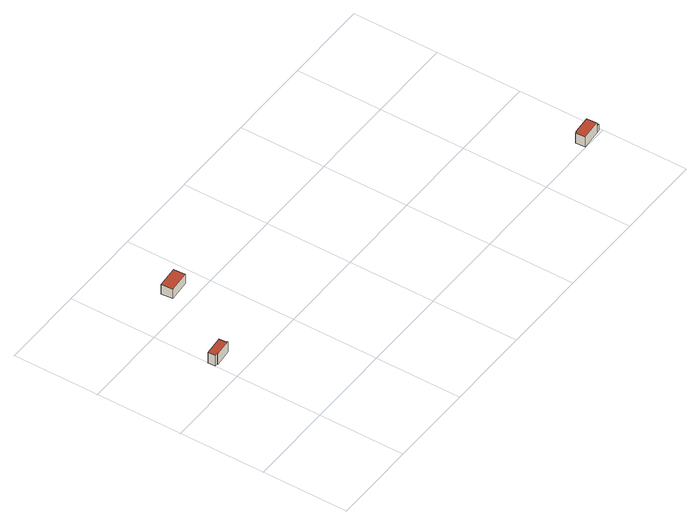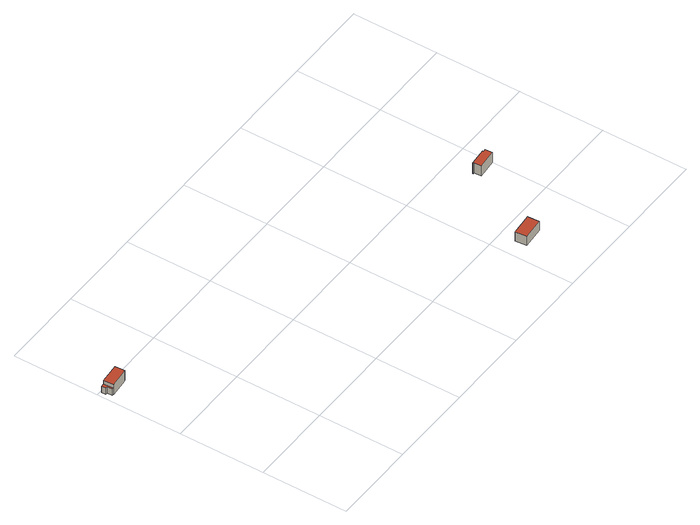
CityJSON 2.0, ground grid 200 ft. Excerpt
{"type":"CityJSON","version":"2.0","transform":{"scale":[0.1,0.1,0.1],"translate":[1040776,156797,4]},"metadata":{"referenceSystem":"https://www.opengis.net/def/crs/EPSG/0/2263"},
"CityObjects":{
"building1":{"type":"Building","attributes":{"name":"Bldg_1210012436","BIN":"4302476"},"geometry":[{"type":"MultiSurface","lod":"2","boundaries":[[[0,1,2,3,4,5,6,7]],[[8,9,10,11,12,13,14,15]],[[2,1,15,14]],[[3,2,14,13]],[[4,3,13,12]],[[5,4,12,11]],[[6,5,11,10]],[[7,6,10,9]],[[0,7,9,8]],[[1,0,8,15]]],"semantics":{"surfaces":[{"type":"RoofSurface","BIN":"4302476"},{"type":"GroundSurface"},{"type":"WallSurface"}],"values":[0,1,2,2,2,2,2,2,2,2]}}]},
"building2":{"type":"Building","attributes":{"name":"Bldg_1210016027","BIN":"4535808"},"geometry":[{"type":"MultiSurface","lod":"2","boundaries":[[[16,17,18,19]],[[20,21,22,23]],[[16,19,23,22]],[[17,16,22,21]],[[18,17,21,20]],[[19,18,20,23]]],"semantics":{"surfaces":[{"type":"RoofSurface","BIN":"4535808"},{"type":"GroundSurface"},{"type":"WallSurface"}],"values":[0,1,2,2,2,2]}}]},
"building3":{"type":"Building","attributes":{"name":"Bldg_1210014897","BIN":"4463424"},"geometry":[{"type":"MultiSurface","lod":"2","boundaries":[[[24,25,26,27,28,29]],[[30,31,32,33,34,35,36]],[[37,38,39,40,41,42,43,44,45,46,47]],[[25,36,35,26]],[[28,27,47,46]],[[29,28,46,45]],[[24,29,45,44]],[[25,24,44,43]],[[30,36,43,42]],[[31,30,42,41]],[[32,31,41,40]],[[33,32,40,39]],[[34,33,39,38]],[[35,34,38,37]],[[27,26,37,47]]],"semantics":{"surfaces":[{"type":"RoofSurface","BIN":"4463424"},{"type":"GroundSurface"},{"type":"WallSurface"}],"values":[0,0,1,2,2,2,2,2,2,2,2,2,2,2,2]}}]}
},
"vertices":[
[454,2746,280],[6,2706,280],[21,2534,280],[85,2540,280],[87,2511,280],[491,2546,280],[488,2573,280],[469,2571,280],[454,2746,2],[469,2571,2],[488,2573,2],[491,2546,2],[87,2511,2],[85,2540,2],[21,2534,2],[6,2706,2],
[1622,4634,266],[1120,4596,266],[1140,4320,266],[1643,4357,266],[1140,4320,15],[1120,4596,15],[1622,4634,15],[1643,4357,15],
[9868,283,204],[9828,280,204],[9847,43,204],[9926,49,204],[9918,154,204],[9878,151,204],[9827,288,305],[9403,254,305],[9405,238,305],[9370,235,305],[9388,6,305],[9847,43,305],[9828,280,305],[9847,43,34],[9388,6,34],[9370,235,34],[9405,238,34],[9403,254,34],[9827,288,34],[9828,280,34],[9868,283,34],[9878,151,34],[9918,154,34],[9926,49,34]
]}
